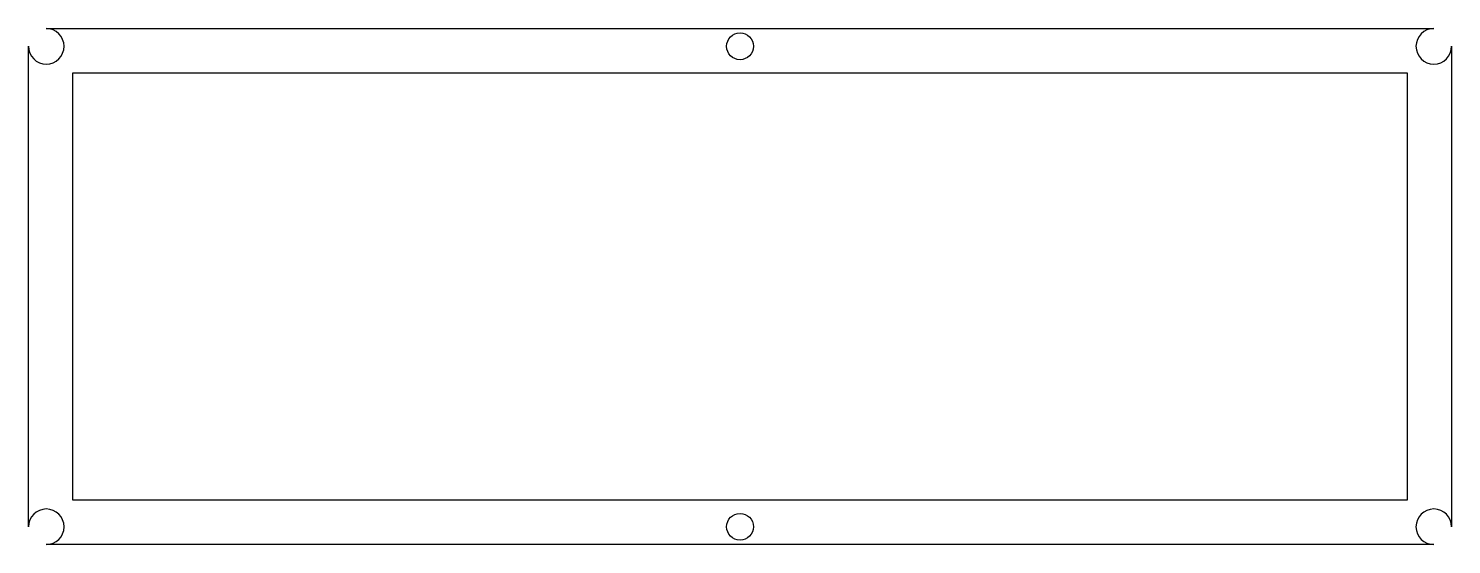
# Model space of a CAD drawing. Header units: inches. Extents: x 2 to 12, y 2 to 5.7.
import ezdxf

# ---------------------------------------------------------------- set-up
doc = ezdxf.new("R2010")
doc.units = ezdxf.units.IN
doc.header["$MEASUREMENT"] = 0

msp = doc.modelspace()

# ---------------------------------------------------------------- linework, layer by layer
for points in [[(2.173, 5.659), (11.923, 5.659)], [(2.048, 2.159), (2.048, 5.534)], [(12.048, 5.534), (12.048, 2.159)], [(11.923, 2.034), (2.173, 2.034)]]:
    msp.add_lwpolyline(points)
msp.add_lwpolyline([(11.735, 2.347), (2.36, 2.347), (2.36, 5.347), (11.735, 5.347)], close=True)
for centre in [(7.048, 5.534), (7.048, 2.159)]:
    msp.add_circle(centre, 0.094)
for centre, start, end in [((2.173, 5.534), 180, 90), ((11.923, 5.534), 90, 0), ((2.173, 2.159), 270, 180), ((11.923, 2.159), 0, 270)]:
    msp.add_arc(centre, 0.125, start, end)

doc.saveas('drawing.dxf')
